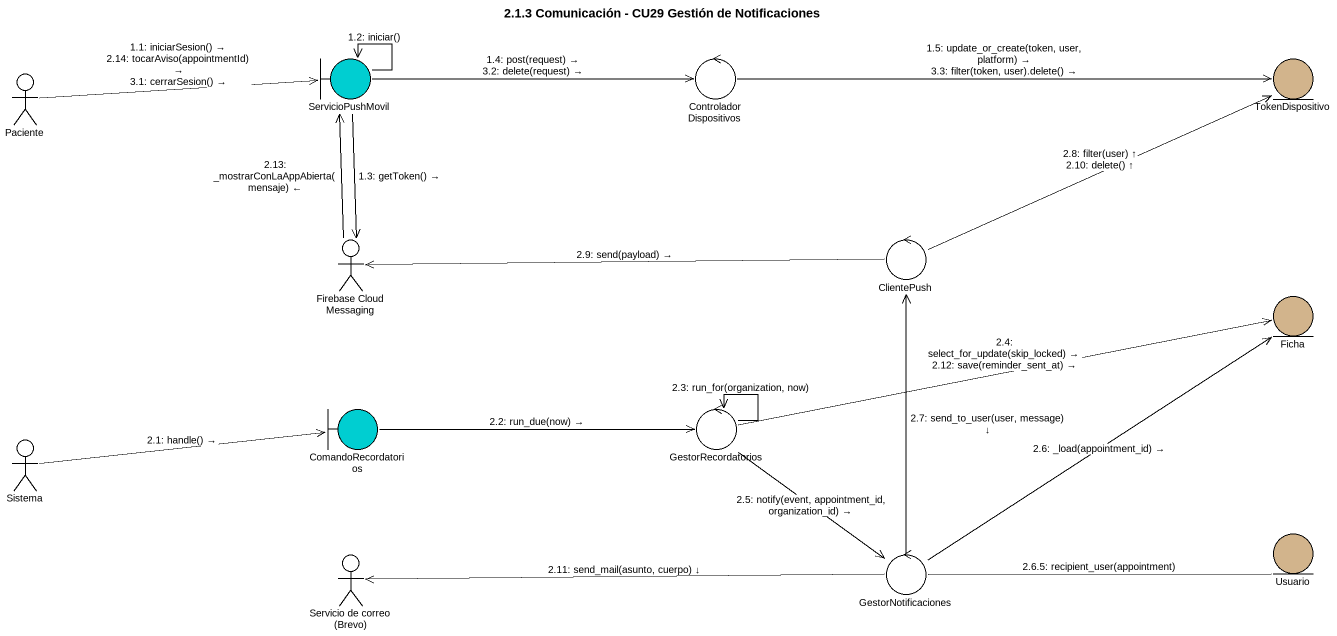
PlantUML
@startuml
title 2.1.3 Comunicación - CU29 Gestión de Notificaciones
boundary ServicioPushMovil #00CED1
control ControladorDispositivos
entity TokenDispositivo #D2B48C
actor Paciente
actor "Firebase Cloud Messaging" as Firebase_Cloud_Messaging
control ClientePush
entity Ficha #D2B48C
actor Sistema
boundary ComandoRecordatorios #00CED1
control GestorRecordatorios
actor "Servicio de correo (Brevo)" as Servicio_de_correo_Brevo
control GestorNotificaciones
entity Usuario #D2B48C
GestorNotificaciones -right- Usuario : 2.6.5: recipient_user(appointment)
Paciente -right-> ServicioPushMovil : 1.1: iniciarSesion() →\n2.14: tocarAviso(appointmentId) →\n3.1: cerrarSesion() →
ServicioPushMovil --> ServicioPushMovil : 1.2: iniciar()
ServicioPushMovil --> Firebase_Cloud_Messaging : 1.3: getToken() →
ServicioPushMovil -right-> ControladorDispositivos : 1.4: post(request) →\n3.2: delete(request) →
ControladorDispositivos -right-> TokenDispositivo : 1.5: update_or_create(token, user, platform) →\n3.3: filter(token, user).delete() →
Sistema -right-> ComandoRecordatorios : 2.1: handle() →
ComandoRecordatorios -right-> GestorRecordatorios : 2.2: run_due(now) →
GestorRecordatorios --> GestorRecordatorios : 2.3: run_for(organization, now)
GestorRecordatorios -right-> Ficha : 2.4: select_for_update(skip_locked) →\n2.12: save(reminder_sent_at) →
GestorRecordatorios --> GestorNotificaciones : 2.5: notify(event, appointment_id, organization_id) →
GestorNotificaciones -up-> Ficha : 2.6: _load(appointment_id) →
GestorNotificaciones -up-> ClientePush : 2.7: send_to_user(user, message) ↓
ClientePush -right-> TokenDispositivo : 2.8: filter(user) ↑\n2.10: delete() ↑
ClientePush -left-> Firebase_Cloud_Messaging : 2.9: send(payload) →
GestorNotificaciones -left-> Servicio_de_correo_Brevo : 2.11: send_mail(asunto, cuerpo) ↓
Firebase_Cloud_Messaging -up-> ServicioPushMovil : 2.13: _mostrarConLaAppAbierta(mensaje) ←
@enduml
